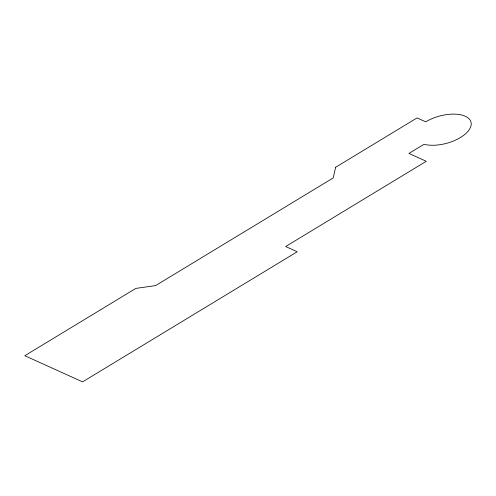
<?xml version="1.0" encoding="UTF-8"?>
<svg xmlns="http://www.w3.org/2000/svg" width="496" height="496" viewBox="0 0 496 496"><rect width="100%" height="100%" fill="white"/><g stroke="black" fill="none" stroke-linecap="round" stroke-linejoin="round"><path stroke-width="0.74" d="M335.643 167.27L333.213 177.928L155.583 285.603L135.817 288.412L24.8 355.713L82.578 381.87L297.209 251.757L285.653 246.524L426.275 161.281L408.94 153.431L423.745 144.46L427.676 144.968A28.948 14.08 -15.3 0 0 464.82 134.41A28.948 14.08 -15.3 0 0 463.221 115.45A28.948 14.08 -15.3 0 0 425.723 121.842L417.055 117.918L335.643 167.27"/></g></svg>
